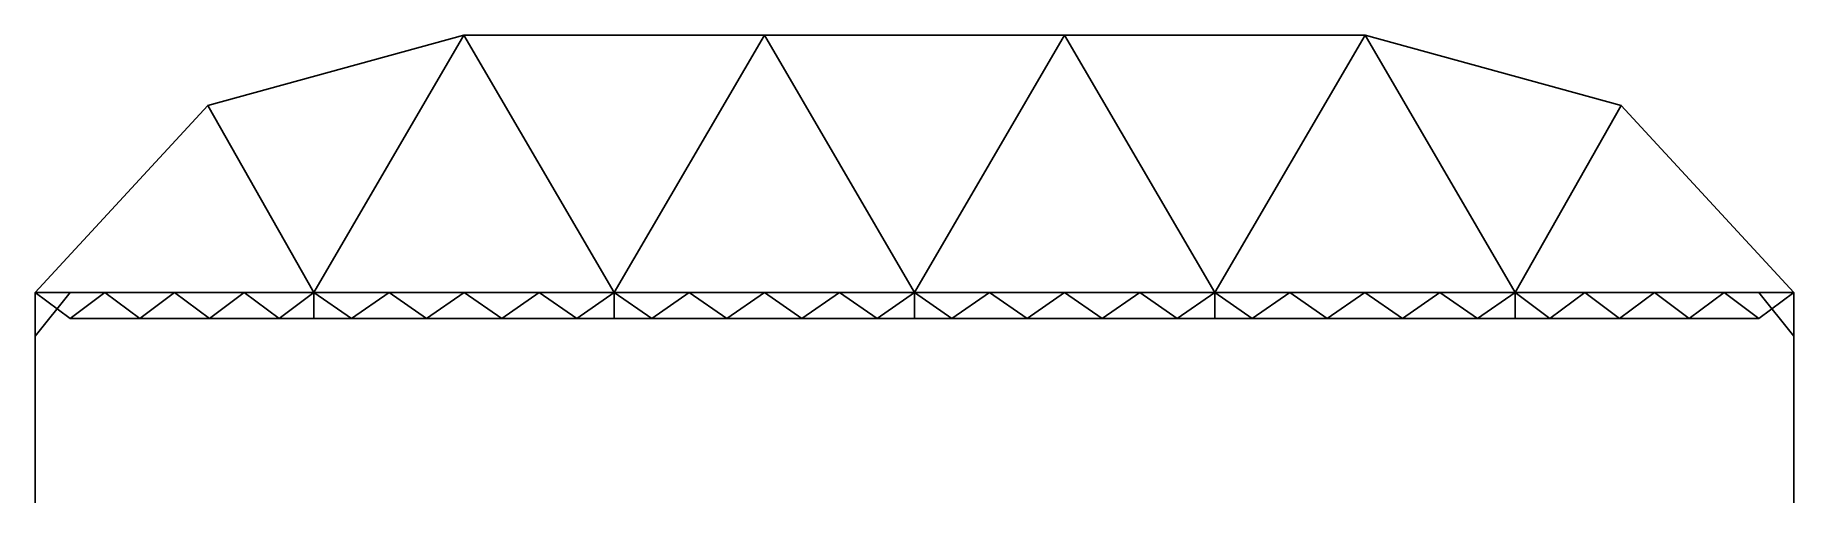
# Model space of a CAD drawing. Header units: inches. Extents: x 0 to 205, y 0 to 54.
import ezdxf

# ---------------------------------------------------------------- set-up
doc = ezdxf.new("R2010")
doc.units = ezdxf.units.IN
doc.header["$MEASUREMENT"] = 0
for name, color, linetype in [('Chords', 10, 'Continuous'), ('Decking', 12, 'Continuous'), ('Laterals', 40, 'Continuous'), ('Legs', 32, 'Continuous'), ('Tendons', 20, 'Continuous'), ('Webbing', 50, 'Continuous')]:
    doc.layers.add(name, color=color, linetype=linetype)

msp = doc.modelspace()

# ---------------------------------------------------------------- linework, layer by layer
at = {"layer": 'Chords'}
for p, q in [((20.14, 46.3, 5), (49.96, 54.5, 5)), ((85, 54.5, 5), (49.96, 54.5, 5)), ((85, 54.5, 5), (120, 54.5, 5)), ((120, 54.5, 5), (155.04, 54.5, 5)), ((184.86, 46.3, 5), (155.04, 54.5, 5)), ((0, 24.5, 5), (20.14, 46.3, 5)), ((205, 24.5, 5), (184.86, 46.3, 5)), ((0, 24.5, 5), (32.5, 24.5, 5)), ((32.5, 24.5, 5), (67.5, 24.5, 5)), ((67.5, 24.5, 5), (102.5, 24.5, 5)), ((137.5, 24.5, 5), (102.5, 24.5, 5)), ((172.5, 24.5, 5), (137.5, 24.5, 5)), ((205, 24.5, 5), (172.5, 24.5, 5)), ((4.06, 21.5), (32.5, 21.5)), ((32.5, 21.5), (67.5, 21.5)), ((67.5, 21.5), (102.5, 21.5)), ((137.5, 21.5), (102.5, 21.5)), ((172.5, 21.5), (137.5, 21.5)), ((200.94, 21.5), (172.5, 21.5))]:
    msp.add_line(p, q, dxfattribs=at)
at = {"layer": 'Chords', "extrusion": (0, 0, -1)}
for p, q in [((20.14, 46.3, -40), (49.96, 54.5, -40)), ((85, 54.5, -40), (49.96, 54.5, -40)), ((85, 54.5, -40), (120, 54.5, -40)), ((120, 54.5, -40), (155.04, 54.5, -40)), ((184.86, 46.3, -40), (155.04, 54.5, -40)), ((0, 24.5, -40), (20.14, 46.3, -40)), ((205, 24.5, -40), (184.86, 46.3, -40)), ((0, 24.5, -40), (32.5, 24.5, -40)), ((32.5, 24.5, -40), (67.5, 24.5, -40)), ((67.5, 24.5, -40), (102.5, 24.5, -40)), ((137.5, 24.5, -40), (102.5, 24.5, -40)), ((172.5, 24.5, -40), (137.5, 24.5, -40)), ((205, 24.5, -40), (172.5, 24.5, -40)), ((4.06, 21.5, -35), (32.5, 21.5, -35)), ((32.5, 21.5, -35), (67.5, 21.5, -35)), ((67.5, 21.5, -35), (102.5, 21.5, -35)), ((137.5, 21.5, -35), (102.5, 21.5, -35)), ((172.5, 21.5, -35), (137.5, 21.5, -35)), ((200.94, 21.5, -35), (172.5, 21.5, -35))]:
    msp.add_line(p, q, dxfattribs=at)
at = {"layer": 'Decking'}
for p, q in [((0, 24.5), (32.5, 24.5)), ((32.5, 24.5), (67.5, 24.5)), ((67.5, 24.5), (102.5, 24.5)), ((137.5, 24.5), (102.5, 24.5)), ((172.5, 24.5), (137.5, 24.5)), ((205, 24.5), (172.5, 24.5))]:
    msp.add_line(p, q, dxfattribs=at)
at = {"layer": 'Decking', "extrusion": (0, 0, -1)}
for p, q in [((0, 24.5, -35), (32.5, 24.5, -35)), ((32.5, 24.5, -35), (67.5, 24.5, -35)), ((67.5, 24.5, -35), (102.5, 24.5, -35)), ((137.5, 24.5, -35), (102.5, 24.5, -35)), ((172.5, 24.5, -35), (137.5, 24.5, -35)), ((205, 24.5, -35), (172.5, 24.5, -35))]:
    msp.add_line(p, q, dxfattribs=at)
at = {"layer": 'Laterals'}
for p, q in [((4.06, 24.5), (4.06, 24.5, -35)), ((32.5, 24.5), (32.5, 24.5, -35)), ((67.5, 24.5), (67.5, 24.5, -35)), ((102.5, 24.5), (102.5, 24.5, -35)), ((137.5, 24.5), (137.5, 24.5, -35)), ((172.5, 24.5), (172.5, 24.5, -35)), ((200.94, 24.5), (200.94, 24.5, -35)), ((32.5, 21.5), (32.5, 21.5, -35)), ((67.5, 21.5), (67.5, 21.5, -35)), ((102.5, 21.5), (102.5, 21.5, -35)), ((137.5, 21.5), (137.5, 21.5, -35)), ((172.5, 21.5), (172.5, 21.5, -35)), ((0, 19.43), (0, 19.43, -35)), ((205, 19.43), (205, 19.43, -35))]:
    msp.add_line(p, q, dxfattribs=at)
at = {"layer": 'Legs'}
for p, q in [((0, 0), (0, 24.5)), ((0, 24.5, 5), (0, 0)), ((0, 24.5, 5), (0, 24.5)), ((0, 19.43, -35), (0, 24.5, -40)), ((0, 19.43), (0, 24.5, 5)), ((205, 0), (205, 24.5)), ((205, 24.5, 5), (205, 0)), ((205, 24.5, 5), (205, 24.5)), ((205, 24.5, 5), (205, 19.43)), ((205, 24.5, -40), (205, 19.43, -35))]:
    msp.add_line(p, q, dxfattribs=at)
at = {"layer": 'Legs', "extrusion": (0, 0, -1)}
for p, q in [((0, 0, -35), (0, 24.5, -35)), ((0, 24.5, -40), (0, 0, -35)), ((0, 24.5, -40), (0, 24.5, -35)), ((205, 0, -35), (205, 24.5, -35)), ((205, 24.5, -40), (205, 0, -35)), ((205, 24.5, -40), (205, 24.5, -35))]:
    msp.add_line(p, q, dxfattribs=at)
at = {"layer": 'Tendons'}
for p, q in [((32.5, 24.5, 5), (49.96, 54.5, 5)), ((49.96, 54.5, 5), (67.5, 24.5, 5)), ((67.5, 24.5, 5), (85, 54.5, 5)), ((85, 54.5, 5), (102.5, 24.5, 5)), ((120, 54.5, 5), (102.5, 24.5, 5)), ((137.5, 24.5, 5), (120, 54.5, 5)), ((155.04, 54.5, 5), (137.5, 24.5, 5)), ((172.5, 24.5, 5), (155.04, 54.5, 5)), ((20.14, 46.3, 5), (32.5, 24.5, 5)), ((184.86, 46.3, 5), (172.5, 24.5, 5))]:
    msp.add_line(p, q, dxfattribs=at)
at = {"layer": 'Tendons', "extrusion": (0, 0, -1)}
for p, q in [((32.5, 24.5, -40), (49.96, 54.5, -40)), ((49.96, 54.5, -40), (67.5, 24.5, -40)), ((67.5, 24.5, -40), (85, 54.5, -40)), ((85, 54.5, -40), (102.5, 24.5, -40)), ((120, 54.5, -40), (102.5, 24.5, -40)), ((137.5, 24.5, -40), (120, 54.5, -40)), ((155.04, 54.5, -40), (137.5, 24.5, -40)), ((172.5, 24.5, -40), (155.04, 54.5, -40)), ((20.14, 46.3, -40), (32.5, 24.5, -40)), ((184.86, 46.3, -40), (172.5, 24.5, -40))]:
    msp.add_line(p, q, dxfattribs=at)
at = {"layer": 'Webbing'}
for p, q in [((4.06, 24.5), (0, 24.5, 5)), ((4.06, 21.5), (0, 24.5, 5)), ((0, 19.43, -4.37), (4.06, 24.5)), ((0, 19.43, -13.12), (4.06, 24.5, -8.75)), ((0, 19.43, -21.88), (4.06, 24.5, -17.5)), ((0, 19.43, -30.62), (4.06, 24.5, -26.25)), ((4.06, 24.5), (8.13, 24.5, 5)), ((4.06, 21.5), (8.13, 24.5, 5)), ((8.13, 24.5), (4.06, 21.5)), ((12.19, 24.5), (8.13, 24.5, 5)), ((12.19, 21.5), (8.13, 24.5, 5)), ((8.13, 24.5), (12.19, 21.5)), ((12.19, 24.5), (16.25, 24.5, 5)), ((12.19, 21.5), (16.25, 24.5, 5)), ((16.25, 24.5), (12.19, 21.5)), ((20.31, 24.5), (16.25, 24.5, 5)), ((20.31, 21.5), (16.25, 24.5, 5)), ((16.25, 24.5), (20.31, 21.5)), ((20.31, 24.5), (24.38, 24.5, 5)), ((20.31, 21.5), (24.38, 24.5, 5)), ((24.38, 24.5), (20.31, 21.5)), ((28.44, 24.5), (24.38, 24.5, 5)), ((28.44, 21.5), (24.38, 24.5, 5)), ((24.38, 24.5), (28.44, 21.5)), ((28.44, 24.5), (32.5, 24.5, 5)), ((28.44, 21.5), (32.5, 24.5, 5)), ((32.5, 24.5), (28.44, 21.5)), ((36.88, 24.5), (32.5, 24.5, 5)), ((32.5, 24.5, 5), (36.88, 21.5)), ((36.88, 21.5), (32.5, 24.5)), ((32.5, 24.5, 5), (32.5, 24.5)), ((32.5, 24.5, 5), (32.5, 21.5)), ((32.5, 24.5, -4.38), (32.5, 21.5)), ((32.5, 24.5, -13.12), (32.5, 21.5, -8.75)), ((32.5, 24.5, -21.88), (32.5, 21.5, -17.5)), ((32.5, 24.5, -30.62), (32.5, 21.5, -26.25)), ((36.88, 24.5), (41.25, 24.5, 5)), ((41.25, 24.5, 5), (36.88, 21.5)), ((36.88, 21.5), (41.25, 24.5)), ((45.63, 24.5), (41.25, 24.5, 5)), ((41.25, 24.5, 5), (45.63, 21.5)), ((45.63, 21.5), (41.25, 24.5)), ((45.63, 24.5), (50, 24.5, 5)), ((50, 24.5, 5), (45.63, 21.5)), ((45.63, 21.5), (50, 24.5)), ((54.38, 24.5), (50, 24.5, 5)), ((50, 24.5, 5), (54.38, 21.5)), ((54.38, 21.5), (50, 24.5)), ((54.38, 24.5), (58.75, 24.5, 5)), ((58.75, 24.5, 5), (54.38, 21.5)), ((54.38, 21.5), (58.75, 24.5)), ((63.13, 24.5), (58.75, 24.5, 5)), ((58.75, 24.5, 5), (63.13, 21.5)), ((63.13, 21.5), (58.75, 24.5)), ((63.13, 24.5), (67.5, 24.5, 5)), ((67.5, 24.5, 5), (63.13, 21.5)), ((63.13, 21.5), (67.5, 24.5)), ((71.87, 24.5), (67.5, 24.5, 5)), ((67.5, 24.5, 5), (71.87, 21.5)), ((71.87, 21.5), (67.5, 24.5)), ((67.5, 24.5, 5), (67.5, 24.5)), ((67.5, 24.5, 5), (67.5, 21.5)), ((67.5, 24.5, -4.38), (67.5, 21.5)), ((67.5, 24.5, -13.12), (67.5, 21.5, -8.75)), ((67.5, 24.5, -21.88), (67.5, 21.5, -17.5)), ((67.5, 24.5, -30.62), (67.5, 21.5, -26.25)), ((76.25, 24.5, 5), (71.87, 21.5)), ((71.87, 24.5), (76.25, 24.5, 5)), ((71.87, 21.5), (76.25, 24.5)), ((80.63, 24.5), (76.25, 24.5, 5)), ((76.25, 24.5, 5), (80.63, 21.5)), ((80.63, 21.5), (76.25, 24.5)), ((80.63, 24.5), (85, 24.5, 5)), ((85, 24.5, 5), (80.63, 21.5)), ((80.63, 21.5), (85, 24.5)), ((89.38, 24.5), (85, 24.5, 5)), ((85, 24.5, 5), (89.38, 21.5)), ((89.38, 21.5), (85, 24.5)), ((89.38, 24.5), (93.75, 24.5, 5)), ((93.75, 24.5, 5), (89.38, 21.5)), ((89.38, 21.5), (93.75, 24.5)), ((98.13, 24.5), (93.75, 24.5, 5)), ((93.75, 24.5, 5), (98.13, 21.5)), ((98.13, 21.5), (93.75, 24.5)), ((98.13, 24.5), (102.5, 24.5, 5)), ((102.5, 24.5, 5), (98.13, 21.5)), ((98.13, 21.5), (102.5, 24.5)), ((106.87, 24.5), (102.5, 24.5, 5)), ((102.5, 24.5, 5), (106.87, 21.5)), ((106.87, 21.5), (102.5, 24.5)), ((102.5, 24.5, 5), (102.5, 24.5)), ((102.5, 24.5, 5), (102.5, 21.5)), ((102.5, 24.5, -4.38), (102.5, 21.5)), ((102.5, 24.5, -13.12), (102.5, 21.5, -8.75)), ((102.5, 24.5, -21.88), (102.5, 21.5, -17.5)), ((102.5, 24.5, -30.62), (102.5, 21.5, -26.25)), ((111.25, 24.5, 5), (106.87, 21.5)), ((106.87, 21.5), (111.25, 24.5)), ((106.87, 24.5), (111.25, 24.5, 5)), ((115.62, 24.5), (111.25, 24.5, 5)), ((111.25, 24.5, 5), (115.62, 21.5)), ((115.62, 21.5), (111.25, 24.5)), ((120, 24.5, 5), (115.62, 21.5)), ((115.62, 21.5), (120, 24.5)), ((115.62, 24.5), (120, 24.5, 5)), ((124.37, 24.5), (120, 24.5, 5)), ((120, 24.5, 5), (124.37, 21.5)), ((124.37, 21.5), (120, 24.5)), ((128.75, 24.5, 5), (124.37, 21.5)), ((124.37, 21.5), (128.75, 24.5)), ((124.37, 24.5), (128.75, 24.5, 5)), ((133.12, 24.5), (128.75, 24.5, 5)), ((128.75, 24.5, 5), (133.12, 21.5)), ((133.12, 21.5), (128.75, 24.5)), ((137.5, 24.5, 5), (133.12, 21.5)), ((133.12, 21.5), (137.5, 24.5)), ((133.12, 24.5), (137.5, 24.5, 5)), ((141.87, 24.5), (137.5, 24.5, 5)), ((137.5, 24.5, 5), (141.87, 21.5)), ((141.87, 21.5), (137.5, 24.5)), ((137.5, 24.5, 5), (137.5, 24.5)), ((137.5, 24.5, 5), (137.5, 21.5)), ((137.5, 24.5, -4.38), (137.5, 21.5)), ((137.5, 24.5, -13.12), (137.5, 21.5, -8.75)), ((137.5, 24.5, -21.88), (137.5, 21.5, -17.5)), ((137.5, 24.5, -30.62), (137.5, 21.5, -26.25)), ((146.25, 24.5, 5), (141.87, 21.5)), ((141.87, 21.5), (146.25, 24.5)), ((141.87, 24.5), (146.25, 24.5, 5)), ((150.62, 24.5), (146.25, 24.5, 5)), ((146.25, 24.5, 5), (150.62, 21.5)), ((150.62, 21.5), (146.25, 24.5)), ((155, 24.5, 5), (150.62, 21.5)), ((150.62, 21.5), (155, 24.5)), ((150.62, 24.5), (155, 24.5, 5)), ((159.37, 24.5), (155, 24.5, 5)), ((155, 24.5, 5), (159.37, 21.5)), ((159.37, 21.5), (155, 24.5)), ((163.75, 24.5, 5), (159.37, 21.5)), ((159.37, 21.5), (163.75, 24.5)), ((159.37, 24.5), (163.75, 24.5, 5)), ((168.12, 24.5), (163.75, 24.5, 5)), ((163.75, 24.5, 5), (168.12, 21.5)), ((168.12, 21.5), (163.75, 24.5)), ((168.12, 24.5), (172.5, 24.5, 5)), ((172.5, 24.5, 5), (168.12, 21.5)), ((168.12, 21.5), (172.5, 24.5)), ((176.56, 24.5), (172.5, 24.5, 5)), ((176.56, 21.5), (172.5, 24.5, 5)), ((172.5, 24.5), (176.56, 21.5)), ((172.5, 24.5, 5), (172.5, 24.5)), ((172.5, 24.5, 5), (172.5, 21.5)), ((172.5, 24.5, -4.38), (172.5, 21.5)), ((172.5, 24.5, -13.12), (172.5, 21.5, -8.75)), ((172.5, 24.5, -21.88), (172.5, 21.5, -17.5)), ((172.5, 24.5, -30.62), (172.5, 21.5, -26.25)), ((176.56, 24.5), (180.62, 24.5, 5)), ((176.56, 21.5), (180.62, 24.5, 5)), ((180.62, 24.5), (176.56, 21.5)), ((184.69, 24.5), (180.62, 24.5, 5)), ((184.69, 21.5), (180.62, 24.5, 5)), ((180.62, 24.5), (184.69, 21.5)), ((184.69, 24.5), (188.75, 24.5, 5)), ((184.69, 21.5), (188.75, 24.5, 5)), ((188.75, 24.5), (184.69, 21.5)), ((192.81, 24.5), (188.75, 24.5, 5)), ((192.81, 21.5), (188.75, 24.5, 5)), ((188.75, 24.5), (192.81, 21.5)), ((192.81, 24.5), (196.87, 24.5, 5)), ((192.81, 21.5), (196.87, 24.5, 5)), ((196.87, 24.5), (192.81, 21.5)), ((200.94, 24.5), (196.87, 24.5, 5)), ((200.94, 21.5), (196.87, 24.5, 5)), ((196.87, 24.5), (200.94, 21.5)), ((200.94, 24.5), (205, 24.5, 5)), ((200.94, 21.5), (205, 24.5, 5)), ((205, 24.5), (200.94, 21.5)), ((205, 19.43, -4.37), (200.94, 24.5)), ((205, 19.43, -13.12), (200.94, 24.5, -8.75)), ((205, 19.43, -21.88), (200.94, 24.5, -17.5)), ((205, 19.43, -30.62), (200.94, 24.5, -26.25))]:
    msp.add_line(p, q, dxfattribs=at)
at = {"layer": 'Webbing', "extrusion": (0, 0, -1)}
for p, q in [((0, 19.43, -4.37), (4.06, 24.5, -8.75)), ((0, 19.43, -13.12), (4.06, 24.5, -17.5)), ((0, 19.43, -21.88), (4.06, 24.5, -26.25)), ((0, 19.43, -30.62), (4.06, 24.5, -35)), ((4.06, 24.5, -35), (0, 24.5, -40)), ((4.06, 21.5, -35), (0, 24.5, -40)), ((4.06, 24.5, -35), (8.13, 24.5, -40)), ((4.06, 21.5, -35), (8.13, 24.5, -40)), ((8.13, 24.5, -35), (4.06, 21.5, -35)), ((12.19, 24.5, -35), (8.13, 24.5, -40)), ((12.19, 21.5, -35), (8.13, 24.5, -40)), ((8.13, 24.5, -35), (12.19, 21.5, -35)), ((12.19, 24.5, -35), (16.25, 24.5, -40)), ((12.19, 21.5, -35), (16.25, 24.5, -40)), ((16.25, 24.5, -35), (12.19, 21.5, -35)), ((20.31, 24.5, -35), (16.25, 24.5, -40)), ((20.31, 21.5, -35), (16.25, 24.5, -40)), ((16.25, 24.5, -35), (20.31, 21.5, -35)), ((20.31, 24.5, -35), (24.38, 24.5, -40)), ((20.31, 21.5, -35), (24.38, 24.5, -40)), ((24.38, 24.5, -35), (20.31, 21.5, -35)), ((28.44, 24.5, -35), (24.38, 24.5, -40)), ((28.44, 21.5, -35), (24.38, 24.5, -40)), ((24.38, 24.5, -35), (28.44, 21.5, -35)), ((28.44, 24.5, -35), (32.5, 24.5, -40)), ((28.44, 21.5, -35), (32.5, 24.5, -40)), ((32.5, 24.5, -35), (28.44, 21.5, -35)), ((36.88, 24.5, -35), (32.5, 24.5, -40)), ((32.5, 24.5, -40), (36.88, 21.5, -35)), ((36.88, 21.5, -35), (32.5, 24.5, -35)), ((32.5, 24.5, -40), (32.5, 24.5, -35)), ((32.5, 24.5, -40), (32.5, 21.5, -35)), ((36.88, 24.5, -35), (41.25, 24.5, -40)), ((41.25, 24.5, -40), (36.88, 21.5, -35)), ((36.88, 21.5, -35), (41.25, 24.5, -35)), ((45.63, 24.5, -35), (41.25, 24.5, -40)), ((41.25, 24.5, -40), (45.63, 21.5, -35)), ((45.63, 21.5, -35), (41.25, 24.5, -35)), ((45.63, 24.5, -35), (50, 24.5, -40)), ((50, 24.5, -40), (45.63, 21.5, -35)), ((45.63, 21.5, -35), (50, 24.5, -35)), ((54.38, 24.5, -35), (50, 24.5, -40)), ((50, 24.5, -40), (54.38, 21.5, -35)), ((54.38, 21.5, -35), (50, 24.5, -35)), ((54.38, 24.5, -35), (58.75, 24.5, -40)), ((58.75, 24.5, -40), (54.38, 21.5, -35)), ((54.38, 21.5, -35), (58.75, 24.5, -35)), ((63.13, 24.5, -35), (58.75, 24.5, -40)), ((58.75, 24.5, -40), (63.13, 21.5, -35)), ((63.13, 21.5, -35), (58.75, 24.5, -35)), ((63.13, 24.5, -35), (67.5, 24.5, -40)), ((67.5, 24.5, -40), (63.13, 21.5, -35)), ((63.13, 21.5, -35), (67.5, 24.5, -35)), ((71.87, 24.5, -35), (67.5, 24.5, -40)), ((67.5, 24.5, -40), (71.87, 21.5, -35)), ((71.87, 21.5, -35), (67.5, 24.5, -35)), ((67.5, 24.5, -40), (67.5, 24.5, -35)), ((67.5, 24.5, -40), (67.5, 21.5, -35)), ((76.25, 24.5, -40), (71.87, 21.5, -35)), ((71.87, 24.5, -35), (76.25, 24.5, -40)), ((71.87, 21.5, -35), (76.25, 24.5, -35)), ((80.63, 24.5, -35), (76.25, 24.5, -40)), ((76.25, 24.5, -40), (80.63, 21.5, -35)), ((80.63, 21.5, -35), (76.25, 24.5, -35)), ((80.63, 24.5, -35), (85, 24.5, -40)), ((85, 24.5, -40), (80.63, 21.5, -35)), ((80.63, 21.5, -35), (85, 24.5, -35)), ((89.38, 24.5, -35), (85, 24.5, -40)), ((85, 24.5, -40), (89.38, 21.5, -35)), ((89.38, 21.5, -35), (85, 24.5, -35)), ((89.38, 24.5, -35), (93.75, 24.5, -40)), ((93.75, 24.5, -40), (89.38, 21.5, -35)), ((89.38, 21.5, -35), (93.75, 24.5, -35)), ((98.13, 24.5, -35), (93.75, 24.5, -40)), ((93.75, 24.5, -40), (98.13, 21.5, -35)), ((98.13, 21.5, -35), (93.75, 24.5, -35)), ((98.13, 24.5, -35), (102.5, 24.5, -40)), ((102.5, 24.5, -40), (98.13, 21.5, -35)), ((98.13, 21.5, -35), (102.5, 24.5, -35)), ((106.87, 24.5, -35), (102.5, 24.5, -40)), ((102.5, 24.5, -40), (106.87, 21.5, -35)), ((106.87, 21.5, -35), (102.5, 24.5, -35)), ((102.5, 24.5, -40), (102.5, 24.5, -35)), ((102.5, 24.5, -40), (102.5, 21.5, -35)), ((111.25, 24.5, -40), (106.87, 21.5, -35)), ((106.87, 21.5, -35), (111.25, 24.5, -35)), ((106.87, 24.5, -35), (111.25, 24.5, -40)), ((115.62, 24.5, -35), (111.25, 24.5, -40)), ((111.25, 24.5, -40), (115.62, 21.5, -35)), ((115.62, 21.5, -35), (111.25, 24.5, -35)), ((120, 24.5, -40), (115.62, 21.5, -35)), ((115.62, 21.5, -35), (120, 24.5, -35)), ((115.62, 24.5, -35), (120, 24.5, -40)), ((124.37, 24.5, -35), (120, 24.5, -40)), ((120, 24.5, -40), (124.37, 21.5, -35)), ((124.37, 21.5, -35), (120, 24.5, -35)), ((128.75, 24.5, -40), (124.37, 21.5, -35)), ((124.37, 21.5, -35), (128.75, 24.5, -35)), ((124.37, 24.5, -35), (128.75, 24.5, -40)), ((133.12, 24.5, -35), (128.75, 24.5, -40)), ((128.75, 24.5, -40), (133.12, 21.5, -35)), ((133.12, 21.5, -35), (128.75, 24.5, -35)), ((137.5, 24.5, -40), (133.12, 21.5, -35)), ((133.12, 21.5, -35), (137.5, 24.5, -35)), ((133.12, 24.5, -35), (137.5, 24.5, -40)), ((141.87, 24.5, -35), (137.5, 24.5, -40)), ((137.5, 24.5, -40), (141.87, 21.5, -35)), ((141.87, 21.5, -35), (137.5, 24.5, -35)), ((137.5, 24.5, -40), (137.5, 24.5, -35)), ((137.5, 24.5, -40), (137.5, 21.5, -35)), ((146.25, 24.5, -40), (141.87, 21.5, -35)), ((141.87, 21.5, -35), (146.25, 24.5, -35)), ((141.87, 24.5, -35), (146.25, 24.5, -40)), ((150.62, 24.5, -35), (146.25, 24.5, -40)), ((146.25, 24.5, -40), (150.62, 21.5, -35)), ((150.62, 21.5, -35), (146.25, 24.5, -35)), ((155, 24.5, -40), (150.62, 21.5, -35)), ((150.62, 21.5, -35), (155, 24.5, -35)), ((150.62, 24.5, -35), (155, 24.5, -40)), ((159.37, 24.5, -35), (155, 24.5, -40)), ((155, 24.5, -40), (159.37, 21.5, -35)), ((159.37, 21.5, -35), (155, 24.5, -35)), ((163.75, 24.5, -40), (159.37, 21.5, -35)), ((159.37, 21.5, -35), (163.75, 24.5, -35)), ((159.37, 24.5, -35), (163.75, 24.5, -40)), ((168.12, 24.5, -35), (163.75, 24.5, -40)), ((163.75, 24.5, -40), (168.12, 21.5, -35)), ((168.12, 21.5, -35), (163.75, 24.5, -35)), ((168.12, 24.5, -35), (172.5, 24.5, -40)), ((172.5, 24.5, -40), (168.12, 21.5, -35)), ((168.12, 21.5, -35), (172.5, 24.5, -35)), ((176.56, 24.5, -35), (172.5, 24.5, -40)), ((176.56, 21.5, -35), (172.5, 24.5, -40)), ((172.5, 24.5, -35), (176.56, 21.5, -35)), ((172.5, 24.5, -40), (172.5, 24.5, -35)), ((172.5, 24.5, -40), (172.5, 21.5, -35)), ((176.56, 24.5, -35), (180.62, 24.5, -40)), ((176.56, 21.5, -35), (180.62, 24.5, -40)), ((180.62, 24.5, -35), (176.56, 21.5, -35)), ((184.69, 24.5, -35), (180.62, 24.5, -40)), ((184.69, 21.5, -35), (180.62, 24.5, -40)), ((180.62, 24.5, -35), (184.69, 21.5, -35)), ((184.69, 24.5, -35), (188.75, 24.5, -40)), ((184.69, 21.5, -35), (188.75, 24.5, -40)), ((188.75, 24.5, -35), (184.69, 21.5, -35)), ((192.81, 24.5, -35), (188.75, 24.5, -40)), ((192.81, 21.5, -35), (188.75, 24.5, -40)), ((188.75, 24.5, -35), (192.81, 21.5, -35)), ((192.81, 24.5, -35), (196.87, 24.5, -40)), ((192.81, 21.5, -35), (196.87, 24.5, -40)), ((196.87, 24.5, -35), (192.81, 21.5, -35)), ((200.94, 24.5, -35), (196.87, 24.5, -40)), ((200.94, 21.5, -35), (196.87, 24.5, -40)), ((196.87, 24.5, -35), (200.94, 21.5, -35)), ((205, 19.43, -4.37), (200.94, 24.5, -8.75)), ((205, 19.43, -13.12), (200.94, 24.5, -17.5)), ((205, 19.43, -21.88), (200.94, 24.5, -26.25)), ((205, 19.43, -30.62), (200.94, 24.5, -35)), ((200.94, 24.5, -35), (205, 24.5, -40)), ((200.94, 21.5, -35), (205, 24.5, -40)), ((205, 24.5, -35), (200.94, 21.5, -35))]:
    msp.add_line(p, q, dxfattribs=at)
at = {"layer": 'Webbing', "extrusion": (0, -4e-16, -1)}
for p, q in [((32.5, 24.5, -4.38), (32.5, 21.5, -8.75)), ((32.5, 24.5, -13.12), (32.5, 21.5, -17.5)), ((32.5, 24.5, -21.88), (32.5, 21.5, -26.25)), ((32.5, 24.5, -30.62), (32.5, 21.5, -35)), ((67.5, 24.5, -4.38), (67.5, 21.5, -8.75)), ((67.5, 24.5, -13.12), (67.5, 21.5, -17.5)), ((67.5, 24.5, -21.88), (67.5, 21.5, -26.25)), ((67.5, 24.5, -30.62), (67.5, 21.5, -35)), ((102.5, 24.5, -4.38), (102.5, 21.5, -8.75)), ((102.5, 24.5, -13.12), (102.5, 21.5, -17.5)), ((102.5, 24.5, -21.88), (102.5, 21.5, -26.25)), ((102.5, 24.5, -30.62), (102.5, 21.5, -35)), ((137.5, 24.5, -4.38), (137.5, 21.5, -8.75)), ((137.5, 24.5, -13.12), (137.5, 21.5, -17.5)), ((137.5, 24.5, -21.88), (137.5, 21.5, -26.25)), ((137.5, 24.5, -30.62), (137.5, 21.5, -35)), ((172.5, 24.5, -4.38), (172.5, 21.5, -8.75)), ((172.5, 24.5, -13.12), (172.5, 21.5, -17.5)), ((172.5, 24.5, -21.88), (172.5, 21.5, -26.25)), ((172.5, 24.5, -30.62), (172.5, 21.5, -35))]:
    msp.add_line(p, q, dxfattribs=at)

doc.saveas('drawing.dxf')
